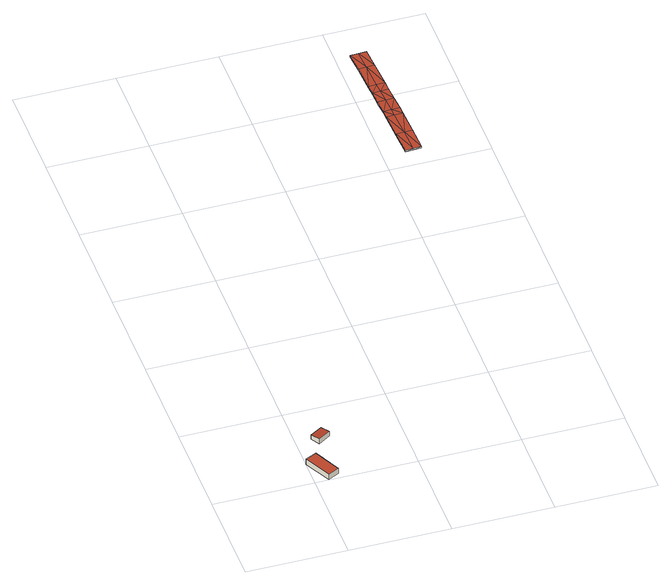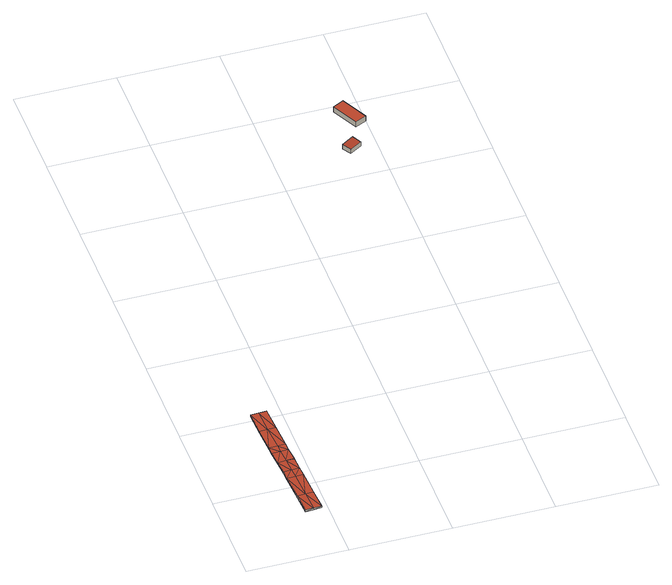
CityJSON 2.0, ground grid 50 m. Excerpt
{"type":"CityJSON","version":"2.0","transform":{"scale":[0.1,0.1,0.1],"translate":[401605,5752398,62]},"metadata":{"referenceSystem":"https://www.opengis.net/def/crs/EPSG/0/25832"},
"CityObjects":{
"building1":{"type":"Building","attributes":{"Gemeindeschluessel":"05515000","Geometrietyp2DReferenz":"3000","function":"51009_1610","roofType":"1000","measuredHeight":3.19},"geometry":[{"type":"Solid","lod":"2","boundaries":[[[[0,1,2,3]],[[4,5,1,0]],[[6,7,5,4]],[[3,2,7,6]],[[4,0,3,6]],[[1,5,7,2]]]],"semantics":{"surfaces":[{"type":"WallSurface"},{"type":"RoofSurface"},{"type":"GroundSurface"}],"values":[[0,0,0,0,1,2]]}}]},
"building2":{"type":"Building","attributes":{"Gemeindeschluessel":"05515000","Geometrietyp2DReferenz":"3000","function":"31001_2700","roofType":"2100","measuredHeight":2.84},"geometry":[{"type":"Solid","lod":"2","boundaries":[[[[8,9,10,11]],[[12,13,9,8]],[[14,15,13,12]],[[11,10,15,14]],[[12,8,11,14]],[[9,13,15,10]]]],"semantics":{"surfaces":[{"type":"WallSurface"},{"type":"RoofSurface"},{"type":"GroundSurface"}],"values":[[0,0,0,0,1,2]]}}]},
"building3":{"type":"Building","attributes":{"Geometrietyp2DReferenz":"2000","Gemeindeschluessel":"05515000","function":"53001_1800","roofType":"9999","measuredHeight":1},"geometry":[{"type":"Solid","lod":"2","boundaries":[[[[16,17,18]],[[17,19,18]],[[20,21,16]],[[21,17,16]],[[22,23,20]],[[23,21,20]],[[24,25,22]],[[25,23,22]],[[26,27,24]],[[27,25,24]],[[28,29,26]],[[29,27,26]],[[30,31,28]],[[31,29,28]],[[32,33,30]],[[33,31,30]],[[34,35,32]],[[35,33,32]],[[36,37,34]],[[37,35,34]],[[38,39,36]],[[39,37,36]],[[40,41,38]],[[41,39,38]],[[42,43,40]],[[43,41,40]],[[44,45,42]],[[45,43,42]],[[46,47,44]],[[47,45,44]],[[48,49,46]],[[49,47,46]],[[50,51,48]],[[51,49,48]],[[52,53,50]],[[53,51,50]],[[54,55,52]],[[55,53,52]],[[56,57,54]],[[57,55,54]],[[58,59,56]],[[59,57,56]],[[60,61,58]],[[61,59,58]],[[18,19,60]],[[19,61,60]],[[62,19,21]],[[21,19,17]],[[63,62,23]],[[23,62,21]],[[64,63,23]],[[64,23,25]],[[65,64,27]],[[27,64,25]],[[66,65,27]],[[66,27,29]],[[67,66,33]],[[33,66,31]],[[31,66,29]],[[68,67,33]],[[68,33,35]],[[39,68,37]],[[37,68,35]],[[59,61,62]],[[62,61,19]],[[57,59,62]],[[57,62,63]],[[55,57,63]],[[55,63,64]],[[53,55,65]],[[65,55,64]],[[65,51,53]],[[49,51,65]],[[49,65,47]],[[47,65,66]],[[45,47,67]],[[67,47,66]],[[45,67,68]],[[68,43,45]],[[41,43,39]],[[39,43,68]],[[69,20,18]],[[20,16,18]],[[70,22,69]],[[22,20,69]],[[71,22,70]],[[71,24,22]],[[72,26,71]],[[26,24,71]],[[73,26,72]],[[73,28,26]],[[74,32,73]],[[32,30,73]],[[30,28,73]],[[75,32,74]],[[75,34,32]],[[38,36,75]],[[36,34,75]],[[58,69,60]],[[69,18,60]],[[56,69,58]],[[56,70,69]],[[54,70,56]],[[54,71,70]],[[52,72,54]],[[72,71,54]],[[72,52,50]],[[48,72,50]],[[48,46,72]],[[46,73,72]],[[44,74,46]],[[74,73,46]],[[44,75,74]],[[75,44,42]],[[40,38,42]],[[38,75,42]]]],"semantics":{"surfaces":[{"type":"WallSurface"},{"type":"GroundSurface"},{"type":"RoofSurface"}],"values":[[0,0,0,0,0,0,0,0,0,0,0,0,0,0,0,0,0,0,0,0,0,0,0,0,0,0,0,0,0,0,0,0,0,0,0,0,0,0,0,0,0,0,0,0,0,0,1,1,1,1,1,1,1,1,1,1,1,1,1,1,1,1,1,1,1,1,1,1,1,1,1,1,1,1,1,1,1,1,1,1,1,2,2,2,2,2,2,2,2,2,2,2,2,2,2,2,2,2,2,2,2,2,2,2,2,2,2,2,2,2,2,2,2,2,2,2]]}}]}
},
"vertices":[
[122,30,34],[122,30,3],[55,165,3],[55,165,34],[67,2,34],[67,2,3],[0,138,34],[0,138,3],
[163,294,33],[163,294,4],[135,337,4],[135,337,29],[102,256,33],[102,256,4],[75,300,29],[75,300,4],
[1130,2749,76],[1130,2749,66],[1090,2747,76],[1090,2747,66],[1136,2645,77],[1136,2645,67],[1143,2513,78],[1143,2513,68],[1146,2464,78],[1146,2464,68],[1149,2395,78],[1149,2395,68],[1155,2324,78],[1155,2324,68],[1155,2323,78],[1155,2323,68],[1156,2281,78],[1156,2281,68],[1162,2156,77],[1162,2156,67],[1167,2031,77],[1167,2031,67],[1127,2030,77],[1127,2030,67],[1087,2028,77],[1087,2028,67],[1082,2152,77],[1082,2152,67],[1076,2278,78],[1076,2278,68],[1075,2319,78],[1075,2319,68],[1069,2389,78],[1069,2389,68],[1069,2390,78],[1069,2390,68],[1069,2391,78],[1069,2391,68],[1066,2460,78],[1066,2460,68],[1063,2509,78],[1063,2509,68],[1056,2641,77],[1056,2641,67],[1050,2745,76],[1050,2745,66],[1096,2643,67],[1103,2511,68],[1106,2462,68],[1109,2392,68],[1115,2321,68],[1116,2280,68],[1122,2154,67],[1096,2643,77],[1103,2511,78],[1106,2462,78],[1109,2392,78],[1115,2321,78],[1116,2280,78],[1122,2154,77]
]}
